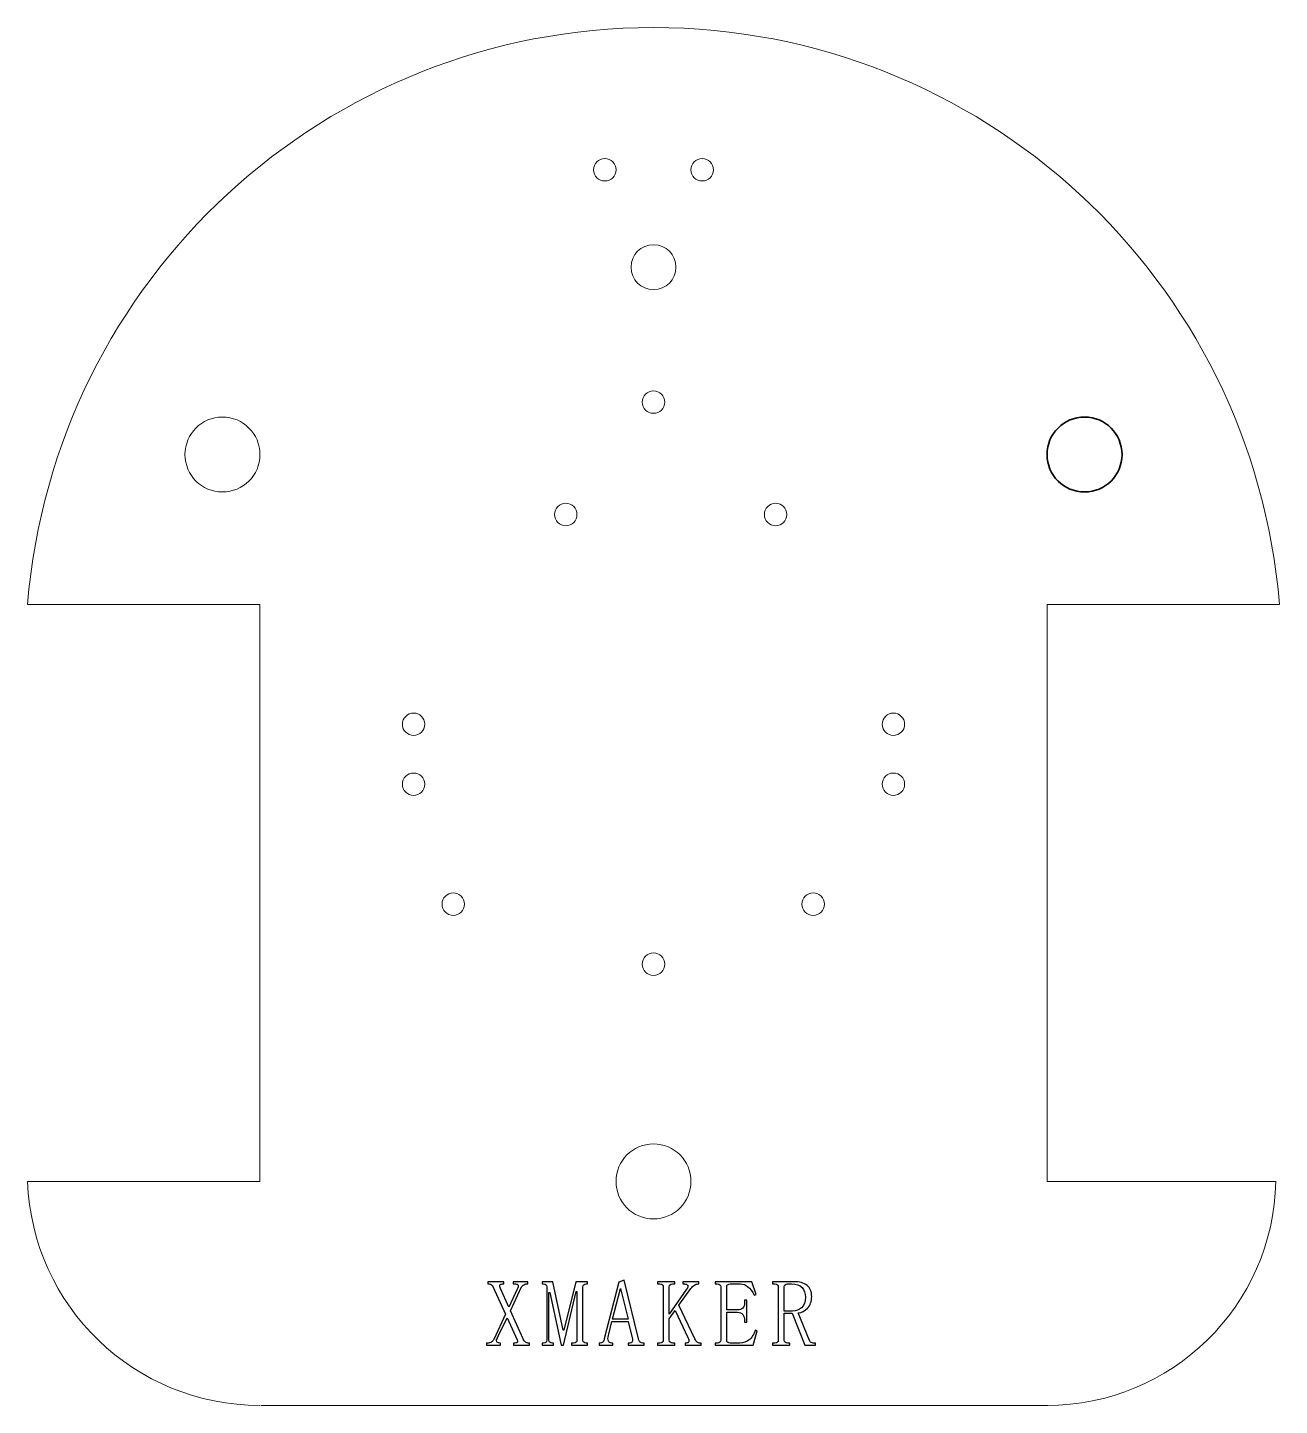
# Model space of a CAD drawing. Header units: millimetres. Extents: x -81 to 86, y -91 to 93.
import ezdxf

# ---------------------------------------------------------------- set-up
doc = ezdxf.new("R2010")
doc.units = ezdxf.units.MM
doc.header["$MEASUREMENT"] = 0

msp = doc.modelspace()

# ---------------------------------------------------------------- linework, layer by layer
at = {"lineweight": 9}
for points, knots in [([(86.4708, 15.7122), (82.9284, 59.1994), (46.602, 92.687), (2.9708, 92.687), (2.9708, 92.687), (-40.6604, 92.687), (-76.9868, 59.1994), (-80.5292, 15.7122)], [0, 0, 0, 0, 0.5, 0.5, 0.5, 0.5, 1, 1, 1, 1]), ([(-2.0292, 73.7122), (-2.0292, 74.5407), (-2.7007, 75.2122), (-3.5292, 75.2122), (-3.5292, 75.2122), (-4.3576, 75.2122), (-5.0292, 74.5407), (-5.0292, 73.7122), (-5.0292, 73.7122), (-5.0292, 72.8838), (-4.3576, 72.2122), (-3.5292, 72.2122), (-3.5292, 72.2122), (-2.7008, 72.2122), (-2.0292, 72.8838), (-2.0292, 73.7122)], [0, 0, 0, 0, 0.25, 0.25, 0.25, 0.25, 0.5, 0.5, 0.5, 0.5, 0.75, 0.75, 0.75, 0.75, 1, 1, 1, 1]), ([(10.9708, 73.7122), (10.9708, 74.5407), (10.2993, 75.2122), (9.4708, 75.2122), (9.4708, 75.2122), (8.6424, 75.2122), (7.9708, 74.5407), (7.9708, 73.7122), (7.9708, 73.7122), (7.9708, 72.8838), (8.6424, 72.2122), (9.4708, 72.2122), (9.4708, 72.2122), (10.2992, 72.2122), (10.9708, 72.8838), (10.9708, 73.7122)], [0, 0, 0, 0, 0.25, 0.25, 0.25, 0.25, 0.5, 0.5, 0.5, 0.5, 0.75, 0.75, 0.75, 0.75, 1, 1, 1, 1]), ([(5.9708, 60.7122), (5.9708, 62.3691), (4.6277, 63.7122), (2.9708, 63.7122), (2.9708, 63.7122), (1.314, 63.7122), (-0.0292, 62.3691), (-0.0292, 60.7123), (-0.0292, 60.7123), (-0.0292, 59.0554), (1.314, 57.7123), (2.9708, 57.7122), (2.9708, 57.7122), (4.6277, 57.7122), (5.9708, 59.0554), (5.9708, 60.7122)], [0, 0, 0, 0, 0.25, 0.25, 0.25, 0.25, 0.5, 0.5, 0.5, 0.5, 0.75, 0.75, 0.75, 0.75, 1, 1, 1, 1]), ([(4.4708, 42.7122), (4.4708, 43.5407), (3.7993, 44.2122), (2.9708, 44.2122), (2.9708, 44.2122), (2.1424, 44.2122), (1.4708, 43.5407), (1.4708, 42.7122), (1.4708, 42.7122), (1.4708, 41.8838), (2.1424, 41.2122), (2.9708, 41.2122), (2.9708, 41.2122), (3.7992, 41.2122), (4.4708, 41.8838), (4.4708, 42.7122)], [0, 0, 0, 0, 0.25, 0.25, 0.25, 0.25, 0.5, 0.5, 0.5, 0.5, 0.75, 0.75, 0.75, 0.75, 1, 1, 1, 1]), ([(-49.5292, 35.7122), (-49.5292, 38.4737), (-51.7677, 40.7122), (-54.5292, 40.7122), (-54.5292, 40.7122), (-57.2906, 40.7122), (-59.5292, 38.4737), (-59.5292, 35.7123), (-59.5292, 35.7123), (-59.5292, 32.9508), (-57.2906, 30.7123), (-54.5292, 30.7122), (-54.5292, 30.7122), (-51.7678, 30.7122), (-49.5292, 32.9508), (-49.5292, 35.7122)], [0, 0, 0, 0, 0.25, 0.25, 0.25, 0.25, 0.5, 0.5, 0.5, 0.5, 0.75, 0.75, 0.75, 0.75, 1, 1, 1, 1]), ([(-7.2374, 27.7122), (-7.2374, 28.5407), (-7.909, 29.2122), (-8.7374, 29.2122), (-8.7374, 29.2122), (-9.5659, 29.2122), (-10.2374, 28.5407), (-10.2374, 27.7122), (-10.2374, 27.7122), (-10.2374, 26.8838), (-9.5659, 26.2122), (-8.7374, 26.2122), (-8.7374, 26.2122), (-7.909, 26.2122), (-7.2374, 26.8838), (-7.2374, 27.7122)], [0, 0, 0, 0, 0.25, 0.25, 0.25, 0.25, 0.5, 0.5, 0.5, 0.5, 0.75, 0.75, 0.75, 0.75, 1, 1, 1, 1]), ([(20.7626, 27.7122), (20.7626, 28.5407), (20.091, 29.2122), (19.2626, 29.2122), (19.2626, 29.2122), (18.4341, 29.2122), (17.7626, 28.5407), (17.7626, 27.7122), (17.7626, 27.7122), (17.7626, 26.8838), (18.4341, 26.2122), (19.2626, 26.2122), (19.2626, 26.2122), (20.091, 26.2122), (20.7626, 26.8838), (20.7626, 27.7122)], [0, 0, 0, 0, 0.25, 0.25, 0.25, 0.25, 0.5, 0.5, 0.5, 0.5, 0.75, 0.75, 0.75, 0.75, 1, 1, 1, 1]), ([(-27.5292, -0.2878), (-27.5292, 0.5407), (-28.2007, 1.2122), (-29.0292, 1.2122), (-29.0292, 1.2122), (-29.8576, 1.2122), (-30.5292, 0.5407), (-30.5292, -0.2878), (-30.5292, -0.2878), (-30.5292, -1.1162), (-29.8576, -1.7878), (-29.0292, -1.7878), (-29.0292, -1.7878), (-28.2008, -1.7878), (-27.5292, -1.1162), (-27.5292, -0.2878)], [0, 0, 0, 0, 0.25, 0.25, 0.25, 0.25, 0.5, 0.5, 0.5, 0.5, 0.75, 0.75, 0.75, 0.75, 1, 1, 1, 1]), ([(36.4708, -0.2878), (36.4708, 0.5407), (35.7993, 1.2122), (34.9708, 1.2122), (34.9708, 1.2122), (34.1424, 1.2122), (33.4708, 0.5407), (33.4708, -0.2878), (33.4708, -0.2878), (33.4708, -1.1162), (34.1424, -1.7878), (34.9708, -1.7878), (34.9708, -1.7878), (35.7992, -1.7878), (36.4708, -1.1162), (36.4708, -0.2878)], [0, 0, 0, 0, 0.25, 0.25, 0.25, 0.25, 0.5, 0.5, 0.5, 0.5, 0.75, 0.75, 0.75, 0.75, 1, 1, 1, 1]), ([(-27.5292, -8.2878), (-27.5292, -7.4593), (-28.2007, -6.7878), (-29.0292, -6.7878), (-29.0292, -6.7878), (-29.8576, -6.7878), (-30.5292, -7.4593), (-30.5292, -8.2878), (-30.5292, -8.2878), (-30.5292, -9.1162), (-29.8576, -9.7878), (-29.0292, -9.7878), (-29.0292, -9.7878), (-28.2008, -9.7878), (-27.5292, -9.1162), (-27.5292, -8.2878)], [0, 0, 0, 0, 0.25, 0.25, 0.25, 0.25, 0.5, 0.5, 0.5, 0.5, 0.75, 0.75, 0.75, 0.75, 1, 1, 1, 1]), ([(36.4708, -8.2878), (36.4708, -7.4593), (35.7993, -6.7878), (34.9708, -6.7878), (34.9708, -6.7878), (34.1424, -6.7878), (33.4708, -7.4593), (33.4708, -8.2878), (33.4708, -8.2878), (33.4708, -9.1162), (34.1424, -9.7878), (34.9708, -9.7878), (34.9708, -9.7878), (35.7992, -9.7878), (36.4708, -9.1162), (36.4708, -8.2878)], [0, 0, 0, 0, 0.25, 0.25, 0.25, 0.25, 0.5, 0.5, 0.5, 0.5, 0.75, 0.75, 0.75, 0.75, 1, 1, 1, 1]), ([(-22.2374, -24.2878), (-22.2374, -23.4593), (-22.909, -22.7878), (-23.7374, -22.7878), (-23.7374, -22.7878), (-24.5659, -22.7878), (-25.2374, -23.4593), (-25.2374, -24.2878), (-25.2374, -24.2878), (-25.2374, -25.1162), (-24.5659, -25.7878), (-23.7374, -25.7878), (-23.7374, -25.7878), (-22.909, -25.7878), (-22.2374, -25.1162), (-22.2374, -24.2878)], [0, 0, 0, 0, 0.25, 0.25, 0.25, 0.25, 0.5, 0.5, 0.5, 0.5, 0.75, 0.75, 0.75, 0.75, 1, 1, 1, 1]), ([(25.7626, -24.2878), (25.7626, -23.4593), (25.091, -22.7878), (24.2626, -22.7878), (24.2626, -22.7878), (23.4341, -22.7878), (22.7626, -23.4593), (22.7626, -24.2878), (22.7626, -24.2878), (22.7626, -25.1162), (23.4341, -25.7878), (24.2626, -25.7878), (24.2626, -25.7878), (25.091, -25.7878), (25.7626, -25.1162), (25.7626, -24.2878)], [0, 0, 0, 0, 0.25, 0.25, 0.25, 0.25, 0.5, 0.5, 0.5, 0.5, 0.75, 0.75, 0.75, 0.75, 1, 1, 1, 1]), ([(4.4708, -32.2878), (4.4708, -31.4593), (3.7993, -30.7878), (2.9708, -30.7878), (2.9708, -30.7878), (2.1424, -30.7878), (1.4708, -31.4593), (1.4708, -32.2878), (1.4708, -32.2878), (1.4708, -33.1162), (2.1424, -33.7878), (2.9708, -33.7878), (2.9708, -33.7878), (3.7992, -33.7878), (4.4708, -33.1162), (4.4708, -32.2878)], [0, 0, 0, 0, 0.25, 0.25, 0.25, 0.25, 0.5, 0.5, 0.5, 0.5, 0.75, 0.75, 0.75, 0.75, 1, 1, 1, 1]), ([(7.9708, -61.2878), (7.9708, -58.5263), (5.7323, -56.2878), (2.9708, -56.2878), (2.9708, -56.2878), (0.2094, -56.2878), (-2.0292, -58.5263), (-2.0292, -61.2877), (-2.0292, -61.2877), (-2.0292, -64.0492), (0.2094, -66.2877), (2.9708, -66.2878), (2.9708, -66.2878), (5.7322, -66.2878), (7.9708, -64.0492), (7.9708, -61.2878)], [0, 0, 0, 0, 0.25, 0.25, 0.25, 0.25, 0.5, 0.5, 0.5, 0.5, 0.75, 0.75, 0.75, 0.75, 1, 1, 1, 1])]:
    msp.add_open_spline(points, degree=3, knots=knots, dxfattribs=at)
at = {"lineweight": 35}
msp.add_open_spline([(65.4708, 35.7122), (65.4708, 38.4737), (63.2323, 40.7122), (60.4708, 40.7122), (60.4708, 40.7122), (57.7094, 40.7122), (55.4708, 38.4737), (55.4708, 35.7123), (55.4708, 35.7123), (55.4708, 32.9508), (57.7094, 30.7123), (60.4708, 30.7122), (60.4708, 30.7122), (63.2322, 30.7122), (65.4708, 32.9508), (65.4708, 35.7122)], degree=3, knots=[0, 0, 0, 0, 0.25, 0.25, 0.25, 0.25, 0.5, 0.5, 0.5, 0.5, 0.75, 0.75, 0.75, 0.75, 1, 1, 1, 1], dxfattribs=at)
at = {"color": 250, "lineweight": 20}
for points in [[(-80.5292, 15.7122), (-80.5292, 15.7122), (-49.5292, 15.7122), (-49.5292, 15.7122)], [(-49.5292, 15.7122), (-49.5292, 15.7122), (-49.5292, -61.2878), (-49.5292, -61.2878)], [(55.4708, 15.7122), (55.4708, 15.7122), (86.4708, 15.7122), (86.4708, 15.7122)], [(55.4708, 15.7122), (55.4708, 15.7122), (55.4708, -61.2878), (55.4708, -61.2878)], [(55.4708, -61.2878), (55.4708, -61.2878), (85.9881, -61.2878), (85.9881, -61.2878)], [(-49.4292, -91.179), (-49.4292, -91.179), (55.5708, -91.179), (55.5708, -91.179)]]:
    msp.add_open_spline(points, degree=3, dxfattribs=at)
at = {"lineweight": 9}
for points in [[(-80.5292, -61.2877), (-79.9215, -77.9694), (-66.2219, -91.179), (-49.5292, -91.179)], [(55.4708, -91.179), (72.0821, -91.179), (85.6438, -77.8955), (85.9881, -61.2878)]]:
    msp.add_open_spline(points, degree=3, dxfattribs=at)
at = {"color": 250, "lineweight": 9}
msp.add_open_spline([(-80.5292, -61.2877), (-80.5292, -61.2877), (-49.5292, -61.2878), (-49.5292, -61.2878)], degree=3, dxfattribs=at)
at = {"color": 250}
for points, knots in [([(-16.1183, -78.5469), (-16.1183, -78.5469), (-14.425, -82.3082), (-14.425, -82.3082), (-14.425, -82.3082), (-14.3276, -82.5071), (-14.2197, -82.6468), (-14.1032, -82.7294), (-14.1032, -82.7294), (-13.9868, -82.8119), (-13.8641, -82.8543), (-13.7307, -82.8543), (-13.7307, -82.8543), (-13.7307, -82.8543), (-13.5825, -82.8543), (-13.5825, -82.8543), (-13.5825, -82.8543), (-13.5825, -82.8543), (-13.5825, -83.1527), (-13.5825, -83.1527), (-13.5825, -83.1527), (-13.5825, -83.1527), (-15.7161, -83.1527), (-15.7161, -83.1527), (-15.7161, -83.1527), (-15.7161, -83.1527), (-15.7161, -82.8543), (-15.7161, -82.8543), (-15.7161, -82.8543), (-15.7161, -82.8543), (-15.5172, -82.8543), (-15.5172, -82.8543), (-15.5172, -82.8543), (-15.3521, -82.8543), (-15.2441, -82.8119), (-15.1933, -82.7294), (-15.1933, -82.7294), (-15.1446, -82.6468), (-15.1531, -82.541), (-15.2187, -82.4077), (-15.2187, -82.4077), (-15.2187, -82.4077), (-16.5522, -79.474), (-16.5522, -79.474), (-16.5522, -79.474), (-16.5522, -79.474), (-17.7227, -81.8616), (-17.7227, -81.8616), (-17.7227, -81.8616), (-17.7905, -82.0267), (-17.8497, -82.1664), (-17.9005, -82.2828), (-17.9005, -82.2828), (-17.9513, -82.3992), (-17.9767, -82.4733), (-17.9767, -82.5071), (-17.9767, -82.5071), (-17.9767, -82.6384), (-17.9344, -82.7294), (-17.8519, -82.7802), (-17.8519, -82.7802), (-17.7693, -82.8289), (-17.6614, -82.8543), (-17.5301, -82.8543), (-17.5301, -82.8543), (-17.5301, -82.8543), (-17.4306, -82.8543), (-17.4306, -82.8543), (-17.4306, -82.8543), (-17.4306, -82.8543), (-17.4306, -83.1527), (-17.4306, -83.1527), (-17.4306, -83.1527), (-17.4306, -83.1527), (-19.287, -83.1527), (-19.287, -83.1527), (-19.287, -83.1527), (-19.287, -83.1527), (-19.287, -82.8543), (-19.287, -82.8543), (-19.287, -82.8543), (-19.287, -82.8543), (-19.088, -82.8543), (-19.088, -82.8543), (-19.088, -82.8543), (-18.9229, -82.8543), (-18.7747, -82.8056), (-18.6414, -82.7061), (-18.6414, -82.7061), (-18.5101, -82.6066), (-18.4107, -82.4902), (-18.345, -82.359), (-18.345, -82.359), (-18.345, -82.359), (-16.7681, -78.9998), (-16.7681, -78.9998), (-16.7681, -78.9998), (-16.7681, -78.9998), (-18.4445, -75.3147), (-18.4445, -75.3147), (-18.4445, -75.3147), (-18.4763, -75.2152), (-18.5355, -75.1327), (-18.6181, -75.0671), (-18.6181, -75.0671), (-18.7006, -75.0014), (-18.8086, -74.9676), (-18.9398, -74.9676), (-18.9398, -74.9676), (-18.9398, -74.9676), (-19.1388, -74.9676), (-19.1388, -74.9676), (-19.1388, -74.9676), (-19.1388, -74.9676), (-19.1388, -74.6691), (-19.1388, -74.6691), (-19.1388, -74.6691), (-19.1388, -74.6691), (-17.0137, -74.6691), (-17.0137, -74.6691), (-17.0137, -74.6691), (-17.0137, -74.6691), (-17.0137, -74.9676), (-17.0137, -74.9676), (-17.0137, -74.9676), (-17.0137, -74.9676), (-17.1618, -74.9676), (-17.1618, -74.9676), (-17.1618, -74.9676), (-17.3608, -74.9676), (-17.4772, -75.0163), (-17.5111, -75.1157), (-17.5111, -75.1157), (-17.5471, -75.2152), (-17.5301, -75.3634), (-17.4603, -75.5624), (-17.4603, -75.5624), (-17.4603, -75.5624), (-16.3321, -78.0685), (-16.3321, -78.0685), (-16.3321, -78.0685), (-16.3321, -78.0685), (-15.2018, -75.6618), (-15.2018, -75.6618), (-15.2018, -75.6618), (-15.1002, -75.4311), (-15.0663, -75.2576), (-15.1002, -75.1411), (-15.1002, -75.1411), (-15.1341, -75.0247), (-15.2505, -74.9676), (-15.4516, -74.9676), (-15.4516, -74.9676), (-15.4516, -74.9676), (-15.7479, -74.9676), (-15.7479, -74.9676), (-15.7479, -74.9676), (-15.7479, -74.9676), (-15.7479, -74.6691), (-15.7479, -74.6691), (-15.7479, -74.6691), (-15.7479, -74.6691), (-13.7815, -74.6691), (-13.7815, -74.6691), (-13.7815, -74.6691), (-13.7815, -74.6691), (-13.7815, -74.9676), (-13.7815, -74.9676), (-13.7815, -74.9676), (-13.7815, -74.9676), (-14.08, -74.9676), (-14.08, -74.9676), (-14.08, -74.9676), (-14.1456, -74.9676), (-14.2281, -75.0014), (-14.3276, -75.0671), (-14.3276, -75.0671), (-14.4271, -75.1327), (-14.5245, -75.2322), (-14.6239, -75.3634), (-14.6239, -75.3634), (-14.6239, -75.3634), (-16.1183, -78.5469), (-16.1183, -78.5469)], [0, 0, 0, 0, 0.02173913, 0.02173913, 0.02173913, 0.02173913, 0.04347826, 0.04347826, 0.04347826, 0.04347826, 0.06521739, 0.06521739, 0.06521739, 0.06521739, 0.08695652, 0.08695652, 0.08695652, 0.08695652, 0.10869565, 0.10869565, 0.10869565, 0.10869565, 0.13043478, 0.13043478, 0.13043478, 0.13043478, 0.15217391, 0.15217391, 0.15217391, 0.15217391, 0.17391304, 0.17391304, 0.17391304, 0.17391304, 0.19565217, 0.19565217, 0.19565217, 0.19565217, 0.2173913, 0.2173913, 0.2173913, 0.2173913, 0.23913043, 0.23913043, 0.23913043, 0.23913043, 0.26086957, 0.26086957, 0.26086957, 0.26086957, 0.2826087, 0.2826087, 0.2826087, 0.2826087, 0.30434783, 0.30434783, 0.30434783, 0.30434783, 0.32608696, 0.32608696, 0.32608696, 0.32608696, 0.34782609, 0.34782609, 0.34782609, 0.34782609, 0.36956522, 0.36956522, 0.36956522, 0.36956522, 0.39130435, 0.39130435, 0.39130435, 0.39130435, 0.41304348, 0.41304348, 0.41304348, 0.41304348, 0.43478261, 0.43478261, 0.43478261, 0.43478261, 0.45652174, 0.45652174, 0.45652174, 0.45652174, 0.47826087, 0.47826087, 0.47826087, 0.47826087, 0.5, 0.5, 0.5, 0.5, 0.52173913, 0.52173913, 0.52173913, 0.52173913, 0.54347826, 0.54347826, 0.54347826, 0.54347826, 0.56521739, 0.56521739, 0.56521739, 0.56521739, 0.58695652, 0.58695652, 0.58695652, 0.58695652, 0.60869565, 0.60869565, 0.60869565, 0.60869565, 0.63043478, 0.63043478, 0.63043478, 0.63043478, 0.65217391, 0.65217391, 0.65217391, 0.65217391, 0.67391304, 0.67391304, 0.67391304, 0.67391304, 0.69565217, 0.69565217, 0.69565217, 0.69565217, 0.7173913, 0.7173913, 0.7173913, 0.7173913, 0.73913043, 0.73913043, 0.73913043, 0.73913043, 0.76086957, 0.76086957, 0.76086957, 0.76086957, 0.7826087, 0.7826087, 0.7826087, 0.7826087, 0.80434783, 0.80434783, 0.80434783, 0.80434783, 0.82608696, 0.82608696, 0.82608696, 0.82608696, 0.84782609, 0.84782609, 0.84782609, 0.84782609, 0.86956522, 0.86956522, 0.86956522, 0.86956522, 0.89130435, 0.89130435, 0.89130435, 0.89130435, 0.91304348, 0.91304348, 0.91304348, 0.91304348, 0.93478261, 0.93478261, 0.93478261, 0.93478261, 0.95652174, 0.95652174, 0.95652174, 0.95652174, 0.97826087, 0.97826087, 0.97826087, 0.97826087, 1, 1, 1, 1]), ([(-6.4578, -82.4585), (-6.4578, -82.5897), (-6.4155, -82.6892), (-6.333, -82.7548), (-6.333, -82.7548), (-6.2504, -82.8204), (-6.1425, -82.8543), (-6.0112, -82.8543), (-6.0112, -82.8543), (-6.0112, -82.8543), (-5.8123, -82.8543), (-5.8123, -82.8543), (-5.8123, -82.8543), (-5.8123, -82.8543), (-5.8123, -83.1527), (-5.8123, -83.1527), (-5.8123, -83.1527), (-5.8123, -83.1527), (-7.9459, -83.1527), (-7.9459, -83.1527), (-7.9459, -83.1527), (-7.9459, -83.1527), (-7.9459, -82.8543), (-7.9459, -82.8543), (-7.9459, -82.8543), (-7.9459, -82.8543), (-7.6982, -82.8543), (-7.6982, -82.8543), (-7.6982, -82.8543), (-7.5331, -82.8543), (-7.4167, -82.8204), (-7.3511, -82.7548), (-7.3511, -82.7548), (-7.2855, -82.6892), (-7.2516, -82.5897), (-7.2516, -82.4585), (-7.2516, -82.4585), (-7.2516, -82.4585), (-7.2516, -75.9603), (-7.2516, -75.9603), (-7.2516, -75.9603), (-7.2516, -75.9603), (-7.3511, -75.9603), (-7.3511, -75.9603), (-7.3511, -75.9603), (-7.3511, -75.9603), (-9.0359, -83.1527), (-9.0359, -83.1527), (-9.0359, -83.1527), (-9.0359, -83.1527), (-9.3344, -83.1527), (-9.3344, -83.1527), (-9.3344, -83.1527), (-9.3344, -83.1527), (-9.3344, -83.1527), (-9.3344, -83.1527), (-9.3344, -83.1527), (-9.3344, -83.1527), (-10.8711, -76.1085), (-10.8711, -76.1085), (-10.8711, -76.1085), (-10.8711, -76.1085), (-10.9706, -76.1085), (-10.9706, -76.1085), (-10.9706, -76.1085), (-10.9706, -76.1085), (-10.9706, -82.4585), (-10.9706, -82.4585), (-10.9706, -82.4585), (-10.9706, -82.5897), (-10.9282, -82.6892), (-10.8457, -82.7548), (-10.8457, -82.7548), (-10.7631, -82.8204), (-10.6573, -82.8543), (-10.524, -82.8543), (-10.524, -82.8543), (-10.524, -82.8543), (-10.3758, -82.8543), (-10.3758, -82.8543), (-10.3758, -82.8543), (-10.3758, -82.8543), (-10.3758, -83.1527), (-10.3758, -83.1527), (-10.3758, -83.1527), (-10.3758, -83.1527), (-11.8638, -83.1527), (-11.8638, -83.1527), (-11.8638, -83.1527), (-11.8638, -83.1527), (-11.8638, -82.8543), (-11.8638, -82.8543), (-11.8638, -82.8543), (-11.8638, -82.8543), (-11.7156, -82.8543), (-11.7156, -82.8543), (-11.7156, -82.8543), (-11.5505, -82.8543), (-11.4341, -82.8204), (-11.3685, -82.7548), (-11.3685, -82.7548), (-11.3029, -82.6892), (-11.269, -82.5897), (-11.269, -82.4585), (-11.269, -82.4585), (-11.269, -82.4585), (-11.269, -75.3634), (-11.269, -75.3634), (-11.269, -75.3634), (-11.269, -75.2322), (-11.2987, -75.1327), (-11.36, -75.0671), (-11.36, -75.0671), (-11.4214, -75.0014), (-11.5273, -74.9676), (-11.6818, -74.9676), (-11.6818, -74.9676), (-11.6818, -74.9676), (-11.8638, -74.9676), (-11.8638, -74.9676), (-11.8638, -74.9676), (-11.8638, -74.9676), (-11.8638, -74.6691), (-11.8638, -74.6691), (-11.8638, -74.6691), (-11.8638, -74.6691), (-10.4753, -74.6691), (-10.4753, -74.6691), (-10.4753, -74.6691), (-10.4753, -74.6691), (-9.0762, -81.1419), (-9.0762, -81.1419), (-9.0762, -81.1419), (-9.0762, -81.1419), (-8.9746, -81.1419), (-8.9746, -81.1419), (-8.9746, -81.1419), (-8.9746, -81.1419), (-7.3998, -74.6691), (-7.3998, -74.6691), (-7.3998, -74.6691), (-7.3998, -74.6691), (-5.8123, -74.6691), (-5.8123, -74.6691), (-5.8123, -74.6691), (-5.8123, -74.6691), (-5.8123, -74.9676), (-5.8123, -74.9676), (-5.8123, -74.9676), (-5.8123, -74.9676), (-6.0112, -74.9676), (-6.0112, -74.9676), (-6.0112, -74.9676), (-6.1425, -74.9676), (-6.2504, -75.0014), (-6.333, -75.0671), (-6.333, -75.0671), (-6.4155, -75.1327), (-6.4578, -75.2322), (-6.4578, -75.3634), (-6.4578, -75.3634), (-6.4578, -75.3634), (-6.4578, -82.4585), (-6.4578, -82.4585)], [0, 0, 0, 0, 0.02439024, 0.02439024, 0.02439024, 0.02439024, 0.04878049, 0.04878049, 0.04878049, 0.04878049, 0.07317073, 0.07317073, 0.07317073, 0.07317073, 0.09756098, 0.09756098, 0.09756098, 0.09756098, 0.12195122, 0.12195122, 0.12195122, 0.12195122, 0.14634146, 0.14634146, 0.14634146, 0.14634146, 0.17073171, 0.17073171, 0.17073171, 0.17073171, 0.19512195, 0.19512195, 0.19512195, 0.19512195, 0.2195122, 0.2195122, 0.2195122, 0.2195122, 0.24390244, 0.24390244, 0.24390244, 0.24390244, 0.26829268, 0.26829268, 0.26829268, 0.26829268, 0.29268293, 0.29268293, 0.29268293, 0.29268293, 0.31707317, 0.31707317, 0.31707317, 0.31707317, 0.34146341, 0.34146341, 0.34146341, 0.34146341, 0.36585366, 0.36585366, 0.36585366, 0.36585366, 0.3902439, 0.3902439, 0.3902439, 0.3902439, 0.41463415, 0.41463415, 0.41463415, 0.41463415, 0.43902439, 0.43902439, 0.43902439, 0.43902439, 0.46341463, 0.46341463, 0.46341463, 0.46341463, 0.48780488, 0.48780488, 0.48780488, 0.48780488, 0.51219512, 0.51219512, 0.51219512, 0.51219512, 0.53658537, 0.53658537, 0.53658537, 0.53658537, 0.56097561, 0.56097561, 0.56097561, 0.56097561, 0.58536585, 0.58536585, 0.58536585, 0.58536585, 0.6097561, 0.6097561, 0.6097561, 0.6097561, 0.63414634, 0.63414634, 0.63414634, 0.63414634, 0.65853659, 0.65853659, 0.65853659, 0.65853659, 0.68292683, 0.68292683, 0.68292683, 0.68292683, 0.70731707, 0.70731707, 0.70731707, 0.70731707, 0.73170732, 0.73170732, 0.73170732, 0.73170732, 0.75609756, 0.75609756, 0.75609756, 0.75609756, 0.7804878, 0.7804878, 0.7804878, 0.7804878, 0.80487805, 0.80487805, 0.80487805, 0.80487805, 0.82926829, 0.82926829, 0.82926829, 0.82926829, 0.85365854, 0.85365854, 0.85365854, 0.85365854, 0.87804878, 0.87804878, 0.87804878, 0.87804878, 0.90243902, 0.90243902, 0.90243902, 0.90243902, 0.92682927, 0.92682927, 0.92682927, 0.92682927, 0.95121951, 0.95121951, 0.95121951, 0.95121951, 0.97560976, 0.97560976, 0.97560976, 0.97560976, 1, 1, 1, 1]), ([(-0.4042, -79.9798), (-0.4042, -79.9798), (-2.5738, -79.9798), (-2.5738, -79.9798), (-2.5738, -79.9798), (-2.5738, -79.9798), (-3.0542, -81.8637), (-3.0542, -81.8637), (-3.0542, -81.8637), (-3.1199, -82.16), (-3.1199, -82.3992), (-3.0542, -82.5812), (-3.0542, -82.5812), (-2.9886, -82.7633), (-2.8383, -82.8543), (-2.6076, -82.8543), (-2.6076, -82.8543), (-2.6076, -82.8543), (-2.4595, -82.8543), (-2.4595, -82.8543), (-2.4595, -82.8543), (-2.4595, -82.8543), (-2.4595, -83.1527), (-2.4595, -83.1527), (-2.4595, -83.1527), (-2.4595, -83.1527), (-4.2946, -83.1527), (-4.2946, -83.1527), (-4.2946, -83.1527), (-4.2946, -83.1527), (-4.2946, -82.8543), (-4.2946, -82.8543), (-4.2946, -82.8543), (-4.2946, -82.8543), (-4.1464, -82.8543), (-4.1464, -82.8543), (-4.1464, -82.8543), (-4.0131, -82.8543), (-3.8967, -82.8119), (-3.7993, -82.7294), (-3.7993, -82.7294), (-3.6998, -82.6468), (-3.6321, -82.5071), (-3.6003, -82.3082), (-3.6003, -82.3082), (-3.6003, -82.3082), (-1.6699, -74.7199), (-1.6699, -74.7199), (-1.6699, -74.7199), (-1.6699, -74.7199), (-0.9206, -74.4723), (-0.9206, -74.4723), (-0.9206, -74.4723), (-0.9206, -74.4723), (0.9632, -82.3103), (0.9632, -82.3103), (0.9632, -82.3103), (1.0309, -82.5071), (1.1135, -82.649), (1.213, -82.7315), (1.213, -82.7315), (1.3124, -82.8141), (1.4267, -82.8543), (1.5601, -82.8543), (1.5601, -82.8543), (1.5601, -82.8543), (1.7083, -82.8543), (1.7083, -82.8543), (1.7083, -82.8543), (1.7083, -82.8543), (1.7083, -83.1527), (1.7083, -83.1527), (1.7083, -83.1527), (1.7083, -83.1527), (-0.4253, -83.1527), (-0.4253, -83.1527), (-0.4253, -83.1527), (-0.4253, -83.1527), (-0.4253, -82.8543), (-0.4253, -82.8543), (-0.4253, -82.8543), (-0.4253, -82.8543), (-0.2264, -82.8543), (-0.2264, -82.8543), (-0.2264, -82.8543), (-0.0274, -82.8543), (0.0954, -82.7971), (0.1462, -82.6807), (0.1462, -82.6807), (0.1948, -82.5664), (0.1864, -82.3928), (0.1208, -82.16), (0.1208, -82.16), (0.1208, -82.16), (-0.4042, -79.9798), (-0.4042, -79.9798)], [0, 0, 0, 0, 0.04166667, 0.04166667, 0.04166667, 0.04166667, 0.08333333, 0.08333333, 0.08333333, 0.08333333, 0.125, 0.125, 0.125, 0.125, 0.16666667, 0.16666667, 0.16666667, 0.16666667, 0.20833333, 0.20833333, 0.20833333, 0.20833333, 0.25, 0.25, 0.25, 0.25, 0.29166667, 0.29166667, 0.29166667, 0.29166667, 0.33333333, 0.33333333, 0.33333333, 0.33333333, 0.375, 0.375, 0.375, 0.375, 0.41666667, 0.41666667, 0.41666667, 0.41666667, 0.45833333, 0.45833333, 0.45833333, 0.45833333, 0.5, 0.5, 0.5, 0.5, 0.54166667, 0.54166667, 0.54166667, 0.54166667, 0.58333333, 0.58333333, 0.58333333, 0.58333333, 0.625, 0.625, 0.625, 0.625, 0.66666667, 0.66666667, 0.66666667, 0.66666667, 0.70833333, 0.70833333, 0.70833333, 0.70833333, 0.75, 0.75, 0.75, 0.75, 0.79166667, 0.79166667, 0.79166667, 0.79166667, 0.83333333, 0.83333333, 0.83333333, 0.83333333, 0.875, 0.875, 0.875, 0.875, 0.91666667, 0.91666667, 0.91666667, 0.91666667, 0.95833333, 0.95833333, 0.95833333, 0.95833333, 1, 1, 1, 1]), ([(9.3283, -83.1527), (9.3283, -83.1527), (7.1947, -83.1527), (7.1947, -83.1527), (7.1947, -83.1527), (7.1947, -83.1527), (7.1947, -82.8543), (7.1947, -82.8543), (7.1947, -82.8543), (7.1947, -82.8543), (7.3428, -82.8543), (7.3428, -82.8543), (7.3428, -82.8543), (7.5418, -82.8543), (7.6582, -82.7887), (7.69, -82.6553), (7.69, -82.6553), (7.7238, -82.5241), (7.673, -82.342), (7.5418, -82.1092), (7.5418, -82.1092), (7.5418, -82.1092), (5.8612, -78.5003), (5.8612, -78.5003), (5.8612, -78.5003), (5.8612, -78.5003), (5.0611, -79.6306), (5.0611, -79.6306), (5.0611, -79.6306), (5.0611, -79.6306), (5.0611, -82.4585), (5.0611, -82.4585), (5.0611, -82.4585), (5.0611, -82.5897), (5.1034, -82.6892), (5.1859, -82.7548), (5.1859, -82.7548), (5.2685, -82.8204), (5.3764, -82.8543), (5.5077, -82.8543), (5.5077, -82.8543), (5.5077, -82.8543), (5.8061, -82.8543), (5.8061, -82.8543), (5.8061, -82.8543), (5.8061, -82.8543), (5.8061, -83.1527), (5.8061, -83.1527), (5.8061, -83.1527), (5.8061, -83.1527), (3.5222, -83.1527), (3.5222, -83.1527), (3.5222, -83.1527), (3.5222, -83.1527), (3.5222, -82.8543), (3.5222, -82.8543), (3.5222, -82.8543), (3.5222, -82.8543), (3.8207, -82.8543), (3.8207, -82.8543), (3.8207, -82.8543), (3.9858, -82.8543), (4.1022, -82.8204), (4.1678, -82.7548), (4.1678, -82.7548), (4.2334, -82.6892), (4.2673, -82.5897), (4.2673, -82.4585), (4.2673, -82.4585), (4.2673, -82.4585), (4.2673, -75.3634), (4.2673, -75.3634), (4.2673, -75.3634), (4.2673, -75.2322), (4.2334, -75.1327), (4.1678, -75.0671), (4.1678, -75.0671), (4.1022, -75.0014), (3.9858, -74.9676), (3.8207, -74.9676), (3.8207, -74.9676), (3.8207, -74.9676), (3.5222, -74.9676), (3.5222, -74.9676), (3.5222, -74.9676), (3.5222, -74.9676), (3.5222, -74.6691), (3.5222, -74.6691), (3.5222, -74.6691), (3.5222, -74.6691), (5.8061, -74.6691), (5.8061, -74.6691), (5.8061, -74.6691), (5.8061, -74.6691), (5.8061, -74.9676), (5.8061, -74.9676), (5.8061, -74.9676), (5.8061, -74.9676), (5.5077, -74.9676), (5.5077, -74.9676), (5.5077, -74.9676), (5.3764, -74.9676), (5.2685, -75.0014), (5.1859, -75.0671), (5.1859, -75.0671), (5.1034, -75.1327), (5.0611, -75.2322), (5.0611, -75.3634), (5.0611, -75.3634), (5.0611, -75.3634), (5.0611, -78.985), (5.0611, -78.985), (5.0611, -78.985), (5.0611, -78.985), (7.3936, -75.6618), (7.3936, -75.6618), (7.3936, -75.6618), (7.5587, -75.4311), (7.6095, -75.2576), (7.5418, -75.1411), (7.5418, -75.1411), (7.4762, -75.0247), (7.328, -74.9676), (7.0952, -74.9676), (7.0952, -74.9676), (7.0952, -74.9676), (6.8983, -74.9676), (6.8983, -74.9676), (6.8983, -74.9676), (6.8983, -74.9676), (6.8983, -74.6691), (6.8983, -74.6691), (6.8983, -74.6691), (6.8983, -74.6691), (9.0298, -74.6691), (9.0298, -74.6691), (9.0298, -74.6691), (9.0298, -74.6691), (9.0298, -74.9676), (9.0298, -74.9676), (9.0298, -74.9676), (9.0298, -74.9676), (8.9303, -74.9676), (8.9303, -74.9676), (8.9303, -74.9676), (8.7652, -74.9676), (8.6001, -75.0163), (8.435, -75.1157), (8.435, -75.1157), (8.2699, -75.2152), (8.1048, -75.3634), (7.9376, -75.5624), (7.9376, -75.5624), (7.9376, -75.5624), (6.3692, -77.7827), (6.3692, -77.7827), (6.3692, -77.7827), (6.3692, -77.7827), (8.4837, -82.3082), (8.4837, -82.3082), (8.4837, -82.3082), (8.5832, -82.5071), (8.6911, -82.6468), (8.8076, -82.7294), (8.8076, -82.7294), (8.924, -82.8119), (9.015, -82.8543), (9.0806, -82.8543), (9.0806, -82.8543), (9.0806, -82.8543), (9.3283, -82.8543), (9.3283, -82.8543), (9.3283, -82.8543), (9.3283, -82.8543), (9.3283, -83.1527), (9.3283, -83.1527)], [0, 0, 0, 0, 0.02272727, 0.02272727, 0.02272727, 0.02272727, 0.04545455, 0.04545455, 0.04545455, 0.04545455, 0.06818182, 0.06818182, 0.06818182, 0.06818182, 0.09090909, 0.09090909, 0.09090909, 0.09090909, 0.11363636, 0.11363636, 0.11363636, 0.11363636, 0.13636364, 0.13636364, 0.13636364, 0.13636364, 0.15909091, 0.15909091, 0.15909091, 0.15909091, 0.18181818, 0.18181818, 0.18181818, 0.18181818, 0.20454545, 0.20454545, 0.20454545, 0.20454545, 0.22727273, 0.22727273, 0.22727273, 0.22727273, 0.25, 0.25, 0.25, 0.25, 0.27272727, 0.27272727, 0.27272727, 0.27272727, 0.29545455, 0.29545455, 0.29545455, 0.29545455, 0.31818182, 0.31818182, 0.31818182, 0.31818182, 0.34090909, 0.34090909, 0.34090909, 0.34090909, 0.36363636, 0.36363636, 0.36363636, 0.36363636, 0.38636364, 0.38636364, 0.38636364, 0.38636364, 0.40909091, 0.40909091, 0.40909091, 0.40909091, 0.43181818, 0.43181818, 0.43181818, 0.43181818, 0.45454545, 0.45454545, 0.45454545, 0.45454545, 0.47727273, 0.47727273, 0.47727273, 0.47727273, 0.5, 0.5, 0.5, 0.5, 0.52272727, 0.52272727, 0.52272727, 0.52272727, 0.54545455, 0.54545455, 0.54545455, 0.54545455, 0.56818182, 0.56818182, 0.56818182, 0.56818182, 0.59090909, 0.59090909, 0.59090909, 0.59090909, 0.61363636, 0.61363636, 0.61363636, 0.61363636, 0.63636364, 0.63636364, 0.63636364, 0.63636364, 0.65909091, 0.65909091, 0.65909091, 0.65909091, 0.68181818, 0.68181818, 0.68181818, 0.68181818, 0.70454545, 0.70454545, 0.70454545, 0.70454545, 0.72727273, 0.72727273, 0.72727273, 0.72727273, 0.75, 0.75, 0.75, 0.75, 0.77272727, 0.77272727, 0.77272727, 0.77272727, 0.79545455, 0.79545455, 0.79545455, 0.79545455, 0.81818182, 0.81818182, 0.81818182, 0.81818182, 0.84090909, 0.84090909, 0.84090909, 0.84090909, 0.86363636, 0.86363636, 0.86363636, 0.86363636, 0.88636364, 0.88636364, 0.88636364, 0.88636364, 0.90909091, 0.90909091, 0.90909091, 0.90909091, 0.93181818, 0.93181818, 0.93181818, 0.93181818, 0.95454545, 0.95454545, 0.95454545, 0.95454545, 0.97727273, 0.97727273, 0.97727273, 0.97727273, 1, 1, 1, 1]), ([(11.193, -74.9676), (11.193, -74.9676), (11.193, -74.6691), (11.193, -74.6691), (11.193, -74.6691), (11.193, -74.6691), (16.1016, -74.6691), (16.1016, -74.6691), (16.1016, -74.6691), (16.1016, -74.6691), (16.6519, -76.3561), (16.6519, -76.3561), (16.6519, -76.3561), (16.6519, -76.3561), (16.4043, -76.4556), (16.4043, -76.4556), (16.4043, -76.4556), (16.1397, -75.9603), (15.8582, -75.5878), (15.5597, -75.3401), (15.5597, -75.3401), (15.2634, -75.0925), (14.9311, -74.9676), (14.567, -74.9676), (14.567, -74.9676), (14.567, -74.9676), (13.1785, -74.9676), (13.1785, -74.9676), (13.1785, -74.9676), (13.0451, -74.9676), (12.9393, -75.0014), (12.8567, -75.0671), (12.8567, -75.0671), (12.7742, -75.1327), (12.7319, -75.2322), (12.7319, -75.3634), (12.7319, -75.3634), (12.7319, -75.3634), (12.7319, -78.4389), (12.7319, -78.4389), (12.7319, -78.4389), (12.7319, -78.4389), (14.1712, -78.4389), (14.1712, -78.4389), (14.1712, -78.4389), (14.5014, -78.4389), (14.7406, -78.3564), (14.8909, -78.1913), (14.8909, -78.1913), (15.039, -78.0262), (15.1131, -77.7785), (15.1131, -77.4483), (15.1131, -77.4483), (15.1131, -77.4483), (15.1131, -77.1499), (15.1131, -77.1499), (15.1131, -77.1499), (15.1131, -77.1499), (15.4116, -77.1499), (15.4116, -77.1499), (15.4116, -77.1499), (15.4116, -77.1499), (15.4116, -80.0772), (15.4116, -80.0772), (15.4116, -80.0772), (15.4116, -80.0772), (15.1131, -80.0772), (15.1131, -80.0772), (15.1131, -80.0772), (15.1131, -80.0772), (15.1131, -79.8782), (15.1131, -79.8782), (15.1131, -79.8782), (15.1131, -79.5142), (15.039, -79.2327), (14.8909, -79.0358), (14.8909, -79.0358), (14.7406, -78.8368), (14.5014, -78.7374), (14.1712, -78.7374), (14.1712, -78.7374), (14.1712, -78.7374), (12.7319, -78.7374), (12.7319, -78.7374), (12.7319, -78.7374), (12.7319, -78.7374), (12.7319, -82.4585), (12.7319, -82.4585), (12.7319, -82.4585), (12.7319, -82.5897), (12.7742, -82.6892), (12.8567, -82.7548), (12.8567, -82.7548), (12.9393, -82.8204), (13.0451, -82.8543), (13.1785, -82.8543), (13.1785, -82.8543), (13.1785, -82.8543), (14.4675, -82.8543), (14.4675, -82.8543), (14.4675, -82.8543), (14.9649, -82.8543), (15.3862, -82.7146), (15.7333, -82.4331), (15.7333, -82.4331), (16.0804, -82.1515), (16.3535, -81.7134), (16.5524, -81.1186), (16.5524, -81.1186), (16.5524, -81.1186), (16.8001, -81.2181), (16.8001, -81.2181), (16.8001, -81.2181), (16.8001, -81.2181), (16.254, -83.1527), (16.254, -83.1527), (16.254, -83.1527), (16.254, -83.1527), (11.193, -83.1527), (11.193, -83.1527), (11.193, -83.1527), (11.193, -83.1527), (11.193, -82.8543), (11.193, -82.8543), (11.193, -82.8543), (11.193, -82.8543), (11.4915, -82.8543), (11.4915, -82.8543), (11.4915, -82.8543), (11.6566, -82.8543), (11.773, -82.8204), (11.8386, -82.7548), (11.8386, -82.7548), (11.9042, -82.6892), (11.9381, -82.5897), (11.9381, -82.4585), (11.9381, -82.4585), (11.9381, -82.4585), (11.9381, -75.3634), (11.9381, -75.3634), (11.9381, -75.3634), (11.9381, -75.2322), (11.9021, -75.1327), (11.8323, -75.0671), (11.8323, -75.0671), (11.7603, -75.0014), (11.6375, -74.9676), (11.4597, -74.9676), (11.4597, -74.9676), (11.4597, -74.9676), (11.193, -74.9676), (11.193, -74.9676)], [0, 0, 0, 0, 0.02631579, 0.02631579, 0.02631579, 0.02631579, 0.05263158, 0.05263158, 0.05263158, 0.05263158, 0.07894737, 0.07894737, 0.07894737, 0.07894737, 0.10526316, 0.10526316, 0.10526316, 0.10526316, 0.13157895, 0.13157895, 0.13157895, 0.13157895, 0.15789474, 0.15789474, 0.15789474, 0.15789474, 0.18421053, 0.18421053, 0.18421053, 0.18421053, 0.21052632, 0.21052632, 0.21052632, 0.21052632, 0.23684211, 0.23684211, 0.23684211, 0.23684211, 0.26315789, 0.26315789, 0.26315789, 0.26315789, 0.28947368, 0.28947368, 0.28947368, 0.28947368, 0.31578947, 0.31578947, 0.31578947, 0.31578947, 0.34210526, 0.34210526, 0.34210526, 0.34210526, 0.36842105, 0.36842105, 0.36842105, 0.36842105, 0.39473684, 0.39473684, 0.39473684, 0.39473684, 0.42105263, 0.42105263, 0.42105263, 0.42105263, 0.44736842, 0.44736842, 0.44736842, 0.44736842, 0.47368421, 0.47368421, 0.47368421, 0.47368421, 0.5, 0.5, 0.5, 0.5, 0.52631579, 0.52631579, 0.52631579, 0.52631579, 0.55263158, 0.55263158, 0.55263158, 0.55263158, 0.57894737, 0.57894737, 0.57894737, 0.57894737, 0.60526316, 0.60526316, 0.60526316, 0.60526316, 0.63157895, 0.63157895, 0.63157895, 0.63157895, 0.65789474, 0.65789474, 0.65789474, 0.65789474, 0.68421053, 0.68421053, 0.68421053, 0.68421053, 0.71052632, 0.71052632, 0.71052632, 0.71052632, 0.73684211, 0.73684211, 0.73684211, 0.73684211, 0.76315789, 0.76315789, 0.76315789, 0.76315789, 0.78947368, 0.78947368, 0.78947368, 0.78947368, 0.81578947, 0.81578947, 0.81578947, 0.81578947, 0.84210526, 0.84210526, 0.84210526, 0.84210526, 0.86842105, 0.86842105, 0.86842105, 0.86842105, 0.89473684, 0.89473684, 0.89473684, 0.89473684, 0.92105263, 0.92105263, 0.92105263, 0.92105263, 0.94736842, 0.94736842, 0.94736842, 0.94736842, 0.97368421, 0.97368421, 0.97368421, 0.97368421, 1, 1, 1, 1]), ([(24.0708, -76.6524), (24.0708, -77.315), (23.8888, -77.8272), (23.5247, -78.1913), (23.5247, -78.1913), (23.1607, -78.5553), (22.7479, -78.7691), (22.2844, -78.8347), (22.2844, -78.8347), (22.2844, -78.8347), (23.7724, -82.5071), (23.7724, -82.5071), (23.7724, -82.5071), (23.838, -82.6384), (23.9142, -82.7294), (23.9968, -82.7802), (23.9968, -82.7802), (24.0793, -82.8289), (24.1703, -82.8543), (24.2677, -82.8543), (24.2677, -82.8543), (24.2677, -82.8543), (24.5661, -82.8543), (24.5661, -82.8543), (24.5661, -82.8543), (24.5661, -82.8543), (24.5661, -83.1527), (24.5661, -83.1527), (24.5661, -83.1527), (24.5661, -83.1527), (23.1776, -83.1527), (23.1776, -83.1527), (23.1776, -83.1527), (23.1776, -83.1527), (21.4483, -78.8855), (21.4483, -78.8855), (21.4483, -78.8855), (21.4483, -78.8855), (20.4005, -78.8855), (20.4005, -78.8855), (20.4005, -78.8855), (20.4005, -78.8855), (20.4005, -82.4563), (20.4005, -82.4563), (20.4005, -82.4563), (20.4005, -82.5897), (20.4429, -82.6892), (20.5254, -82.7548), (20.5254, -82.7548), (20.608, -82.8204), (20.7159, -82.8543), (20.8472, -82.8543), (20.8472, -82.8543), (20.8472, -82.8543), (21.1456, -82.8543), (21.1456, -82.8543), (21.1456, -82.8543), (21.1456, -82.8543), (21.1456, -83.1527), (21.1456, -83.1527), (21.1456, -83.1527), (21.1456, -83.1527), (18.8617, -83.1527), (18.8617, -83.1527), (18.8617, -83.1527), (18.8617, -83.1527), (18.8617, -82.8543), (18.8617, -82.8543), (18.8617, -82.8543), (18.8617, -82.8543), (19.1602, -82.8543), (19.1602, -82.8543), (19.1602, -82.8543), (19.3253, -82.8543), (19.4417, -82.8204), (19.5073, -82.7548), (19.5073, -82.7548), (19.5729, -82.6892), (19.6068, -82.5897), (19.6068, -82.4585), (19.6068, -82.4585), (19.6068, -82.4585), (19.6068, -75.3634), (19.6068, -75.3634), (19.6068, -75.3634), (19.6068, -75.2322), (19.5729, -75.1327), (19.5073, -75.0671), (19.5073, -75.0671), (19.4417, -75.0014), (19.3253, -74.9676), (19.1602, -74.9676), (19.1602, -74.9676), (19.1602, -74.9676), (18.8617, -74.9676), (18.8617, -74.9676), (18.8617, -74.9676), (18.8617, -74.9676), (18.8617, -74.6691), (18.8617, -74.6691), (18.8617, -74.6691), (18.8617, -74.6691), (21.6896, -74.6691), (21.6896, -74.6691), (21.6896, -74.6691), (22.4495, -74.6691), (23.0379, -74.8342), (23.4507, -75.1644), (23.4507, -75.1644), (23.8634, -75.4967), (24.0708, -75.992), (24.0708, -76.6524)], [0, 0, 0, 0, 0.03571429, 0.03571429, 0.03571429, 0.03571429, 0.07142857, 0.07142857, 0.07142857, 0.07142857, 0.10714286, 0.10714286, 0.10714286, 0.10714286, 0.14285714, 0.14285714, 0.14285714, 0.14285714, 0.17857143, 0.17857143, 0.17857143, 0.17857143, 0.21428571, 0.21428571, 0.21428571, 0.21428571, 0.25, 0.25, 0.25, 0.25, 0.28571429, 0.28571429, 0.28571429, 0.28571429, 0.32142857, 0.32142857, 0.32142857, 0.32142857, 0.35714286, 0.35714286, 0.35714286, 0.35714286, 0.39285714, 0.39285714, 0.39285714, 0.39285714, 0.42857143, 0.42857143, 0.42857143, 0.42857143, 0.46428571, 0.46428571, 0.46428571, 0.46428571, 0.5, 0.5, 0.5, 0.5, 0.53571429, 0.53571429, 0.53571429, 0.53571429, 0.57142857, 0.57142857, 0.57142857, 0.57142857, 0.60714286, 0.60714286, 0.60714286, 0.60714286, 0.64285714, 0.64285714, 0.64285714, 0.64285714, 0.67857143, 0.67857143, 0.67857143, 0.67857143, 0.71428571, 0.71428571, 0.71428571, 0.71428571, 0.75, 0.75, 0.75, 0.75, 0.78571429, 0.78571429, 0.78571429, 0.78571429, 0.82142857, 0.82142857, 0.82142857, 0.82142857, 0.85714286, 0.85714286, 0.85714286, 0.85714286, 0.89285714, 0.89285714, 0.89285714, 0.89285714, 0.92857143, 0.92857143, 0.92857143, 0.92857143, 0.96428571, 0.96428571, 0.96428571, 0.96428571, 1, 1, 1, 1]), ([(20.4005, -78.5871), (20.4005, -78.5871), (21.4927, -78.5871), (21.4927, -78.5871), (21.4927, -78.5871), (21.988, -78.5871), (22.4008, -78.4389), (22.7331, -78.1405), (22.7331, -78.1405), (23.0633, -77.8441), (23.2284, -77.3806), (23.2284, -76.7519), (23.2284, -76.7519), (23.2284, -76.191), (23.0802, -75.7529), (22.7818, -75.4396), (22.7818, -75.4396), (22.4833, -75.1242), (22.0219, -74.9676), (21.3933, -74.9676), (21.3933, -74.9676), (21.3933, -74.9676), (20.8472, -74.9676), (20.8472, -74.9676), (20.8472, -74.9676), (20.7138, -74.9676), (20.608, -75.0014), (20.5254, -75.0671), (20.5254, -75.0671), (20.4429, -75.1327), (20.4005, -75.2322), (20.4005, -75.3634), (20.4005, -75.3634), (20.4005, -75.3634), (20.4005, -78.5871), (20.4005, -78.5871)], [0, 0, 0, 0, 0.11111111, 0.11111111, 0.11111111, 0.11111111, 0.22222222, 0.22222222, 0.22222222, 0.22222222, 0.33333333, 0.33333333, 0.33333333, 0.33333333, 0.44444444, 0.44444444, 0.44444444, 0.44444444, 0.55555556, 0.55555556, 0.55555556, 0.55555556, 0.66666667, 0.66666667, 0.66666667, 0.66666667, 0.77777778, 0.77777778, 0.77777778, 0.77777778, 0.88888889, 0.88888889, 0.88888889, 0.88888889, 1, 1, 1, 1]), ([(-1.4159, -75.5624), (-1.4159, -75.5624), (-1.4519, -75.5666), (-1.4519, -75.5666), (-1.4519, -75.5666), (-1.4519, -75.5666), (-2.4997, -79.6814), (-2.4997, -79.6814), (-2.4997, -79.6814), (-2.4997, -79.6814), (-0.4253, -79.6814), (-0.4253, -79.6814), (-0.4253, -79.6814), (-0.4253, -79.6814), (-1.4159, -75.5624), (-1.4159, -75.5624)], [0, 0, 0, 0, 0.25, 0.25, 0.25, 0.25, 0.5, 0.5, 0.5, 0.5, 0.75, 0.75, 0.75, 0.75, 1, 1, 1, 1])]:
    msp.add_open_spline(points, degree=3, knots=knots, dxfattribs=at)

doc.saveas('drawing.dxf')
